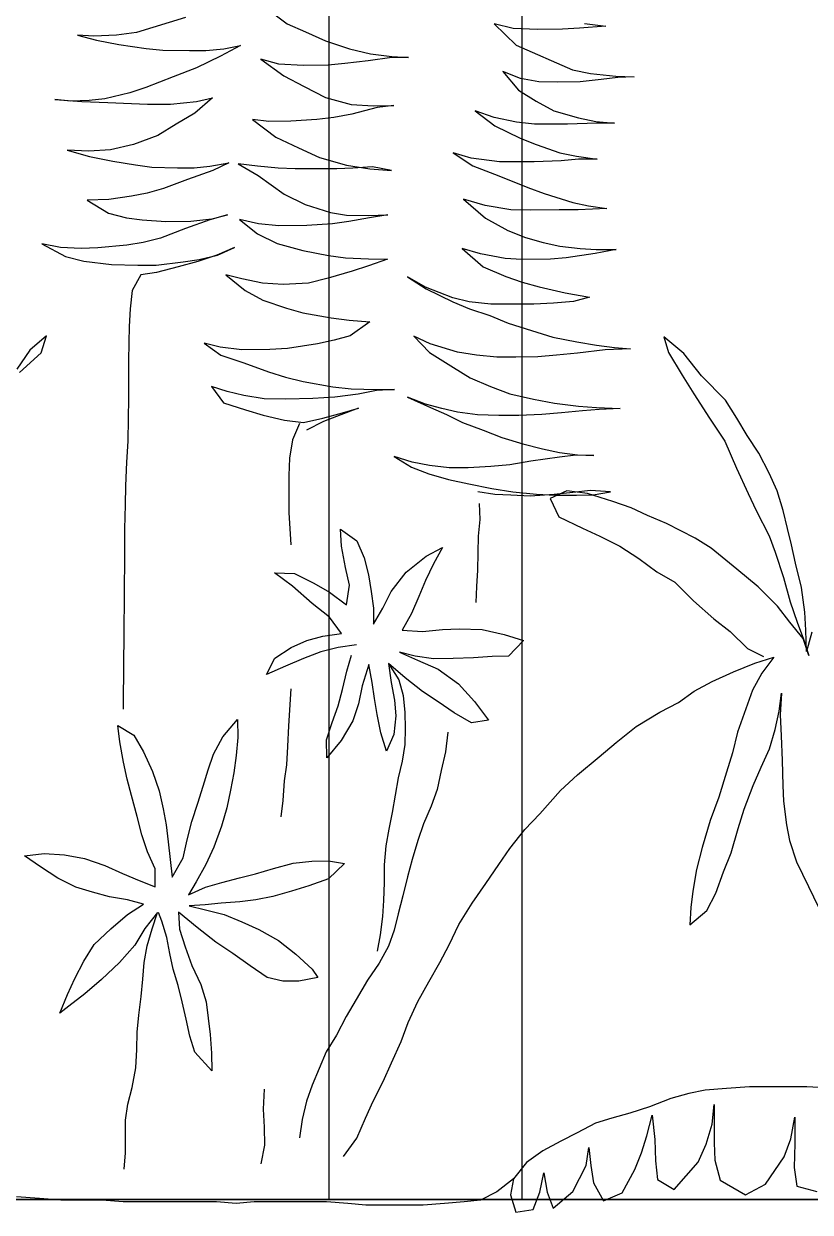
# Model space of a CAD drawing. Header units: inches. Extents: x 0.9 to 45.9, y 0.4 to 30.4.
# Drawn here: x 27.0308 to 27.2346, y 9.931 to 10.2389 of the extents above; entities that cross this region are included whole.
import ezdxf

# ---------------------------------------------------------------- set-up
doc = ezdxf.new("R2010")
doc.units = ezdxf.units.IN
doc.header["$MEASUREMENT"] = 0
doc.linetypes.add('CONTINUA', pattern=[0])
doc.layers.add('MUROS', color=9, linetype='Continuous')
doc.layers.add('Vegetación', color=3, linetype='CONTINUA')

# ---------------------------------------------------------------- blocks, each defined once
blk = doc.blocks.new('hftgdd')
at = {"layer": 'Vegetación', "linetype": 'Continuous'}
for p, q in [((1741.38788, 876.09039), (1741.38368, 876.08726)), ((1741.41009, 876.08893), (1741.42271, 876.08501)), ((1741.30667, 876.08736), (1741.3011, 876.08668)), ((1741.3011, 876.08668), (1741.30794, 876.08619)), ((1741.30794, 876.08619), (1741.31235, 876.08589)), ((1741.31235, 876.08589), (1741.31881, 876.08579)), ((1741.31881, 876.08579), (1741.32516, 876.08609)), ((1741.33006, 876.08726), (1741.32438, 876.08178)), ((1741.32516, 876.08609), (1741.33006, 876.08726)), ((1741.38368, 876.08726), (1741.37898, 876.08521)), ((1741.37379, 876.08286), (1741.36753, 876.0808)), ((1741.37898, 876.08521), (1741.37379, 876.08286)), ((1741.42271, 876.08501), (1741.4279, 876.08433)), ((1741.43309, 876.08306), (1741.42731, 876.08198)), ((1741.4279, 876.08433), (1741.43377, 876.08413)), ((1741.43808, 876.08433), (1741.43309, 876.08306)), ((1741.43377, 876.08413), (1741.43808, 876.08433)), ((1741.32438, 876.08178), (1741.3098, 876.07542)), ((1741.36753, 876.0808), (1741.36215, 876.07953)), ((1741.39581, 876.08169), (1741.40099, 876.07895)), ((1741.40011, 876.0808), (1741.39581, 876.08169)), ((1741.40481, 876.08041), (1741.40011, 876.0808)), ((1741.40902, 876.08041), (1741.40481, 876.08041)), ((1741.41596, 876.08051), (1741.40902, 876.08041)), ((1741.42027, 876.0809), (1741.41596, 876.08051)), ((1741.42731, 876.08198), (1741.42027, 876.0809)), ((1741.35657, 876.07885), (1741.35227, 876.07855)), ((1741.35227, 876.07855), (1741.35657, 876.07855)), ((1741.36215, 876.07953), (1741.35657, 876.07885)), ((1741.35657, 876.07855), (1741.36274, 876.07767)), ((1741.36274, 876.07767), (1741.3688, 876.07699)), ((1741.3688, 876.07699), (1741.37311, 876.0766)), ((1741.37311, 876.0766), (1741.37957, 876.0765)), ((1741.37957, 876.0765), (1741.38583, 876.07689)), ((1741.39052, 876.07816), (1741.38456, 876.07386)), ((1741.38583, 876.07689), (1741.39052, 876.07816)), ((1741.40099, 876.07895), (1741.40716, 876.07591)), ((1741.29855, 876.07376), (1741.29376, 876.07356)), ((1741.29376, 876.07356), (1741.29806, 876.07337)), ((1741.30511, 876.07444), (1741.29855, 876.07376)), ((1741.3098, 876.07542), (1741.30511, 876.07444)), ((1741.32321, 876.07317), (1741.32781, 876.07493)), ((1741.32781, 876.07493), (1741.3238, 876.07014)), ((1741.38456, 876.07386), (1741.37927, 876.07102)), ((1741.40716, 876.07591), (1741.41322, 876.07356)), ((1741.41322, 876.07356), (1741.42037, 876.07082)), ((1741.29806, 876.07337), (1741.30237, 876.07288)), ((1741.30237, 876.07288), (1741.30775, 876.07229)), ((1741.30775, 876.07229), (1741.31372, 876.07219)), ((1741.31372, 876.07219), (1741.31851, 876.07229)), ((1741.31851, 876.07229), (1741.32321, 876.07317)), ((1741.37927, 876.07102), (1741.37379, 876.06818)), ((1741.42037, 876.07082), (1741.42448, 876.06945)), ((1741.3238, 876.07014), (1741.3192, 876.0673)), ((1741.37379, 876.06818), (1741.36714, 876.06642)), ((1741.40305, 876.06809), (1741.40765, 876.06417)), ((1741.40716, 876.0672), (1741.40305, 876.06809)), ((1741.42448, 876.06945), (1741.43093, 876.06789)), ((1741.43093, 876.06789), (1741.43504, 876.0674)), ((1741.43504, 876.0674), (1741.43974, 876.0673)), ((1741.44395, 876.06769), (1741.4369, 876.0672)), ((1741.43974, 876.0673), (1741.44395, 876.06769)), ((1741.3146, 876.06476), (1741.30824, 876.0629)), ((1741.3192, 876.0673), (1741.3146, 876.06476)), ((1741.33495, 876.06476), (1741.32986, 876.06084)), ((1741.33006, 876.063), (1741.33495, 876.06476)), ((1741.35608, 876.06613), (1741.36039, 876.06564)), ((1741.36137, 876.06603), (1741.35608, 876.06613)), ((1741.36039, 876.06564), (1741.36694, 876.06388)), ((1741.36714, 876.06642), (1741.36137, 876.06603)), ((1741.41391, 876.06652), (1741.40716, 876.0672)), ((1741.41988, 876.06652), (1741.41391, 876.06652)), ((1741.42408, 876.06662), (1741.41988, 876.06652)), ((1741.43015, 876.06691), (1741.42408, 876.06662)), ((1741.4369, 876.0672), (1741.43015, 876.06691)), ((1741.30374, 876.06202), (1741.29885, 876.06153)), ((1741.29885, 876.06153), (1741.30344, 876.06153)), ((1741.30344, 876.06153), (1741.31108, 876.06133)), ((1741.30824, 876.0629), (1741.30374, 876.06202)), ((1741.31108, 876.06133), (1741.31548, 876.06133)), ((1741.31548, 876.06133), (1741.31959, 876.06133)), ((1741.31959, 876.06133), (1741.32428, 876.06182)), ((1741.32428, 876.06182), (1741.33006, 876.063)), ((1741.36694, 876.06388), (1741.37164, 876.063)), ((1741.37164, 876.063), (1741.37604, 876.06251)), ((1741.37604, 876.06251), (1741.38279, 876.06212)), ((1741.38279, 876.06212), (1741.38847, 876.06202)), ((1741.39268, 876.06251), (1741.38661, 876.05791)), ((1741.38847, 876.06202), (1741.39268, 876.06251)), ((1741.40765, 876.06417), (1741.41244, 876.06133)), ((1741.41244, 876.06133), (1741.41724, 876.0584)), ((1741.32986, 876.06084), (1741.32331, 876.05771)), ((1741.41724, 876.0584), (1741.4235, 876.05605)), ((1741.3192, 876.05605), (1741.31303, 876.0539)), ((1741.32331, 876.05771), (1741.3192, 876.05605)), ((1741.38074, 876.05517), (1741.37536, 876.05263)), ((1741.38661, 876.05791), (1741.38074, 876.05517)), ((1741.4235, 876.05605), (1741.42947, 876.05468)), ((1741.30873, 876.05302), (1741.30335, 876.05223)), ((1741.30335, 876.05223), (1741.30824, 876.05223)), ((1741.30824, 876.05223), (1741.31274, 876.05184)), ((1741.31303, 876.0539), (1741.30873, 876.05302)), ((1741.32869, 876.05155), (1741.33603, 876.05253)), ((1741.34072, 876.0539), (1741.33563, 876.05047)), ((1741.33603, 876.05253), (1741.34072, 876.0539)), ((1741.37536, 876.05263), (1741.36831, 876.05067)), ((1741.43494, 876.05292), (1741.42888, 876.05175)), ((1741.42947, 876.05468), (1741.43514, 876.05429)), ((1741.44072, 876.05458), (1741.43494, 876.05292)), ((1741.43514, 876.05429), (1741.44072, 876.05458)), ((1741.31274, 876.05184), (1741.31969, 876.05155)), ((1741.31969, 876.05155), (1741.32458, 876.05155)), ((1741.32458, 876.05155), (1741.32869, 876.05155)), ((1741.33563, 876.05047), (1741.32888, 876.04793)), ((1741.35667, 876.0493), (1741.36156, 876.05028)), ((1741.36225, 876.04969), (1741.35667, 876.0493)), ((1741.36156, 876.05028), (1741.36665, 876.04989)), ((1741.36831, 876.05067), (1741.36225, 876.04969)), ((1741.36665, 876.04989), (1741.37086, 876.04969)), ((1741.37086, 876.04969), (1741.37506, 876.04969)), ((1741.37506, 876.04969), (1741.38162, 876.04969)), ((1741.38162, 876.04969), (1741.38602, 876.04989)), ((1741.38602, 876.04989), (1741.3914, 876.05038)), ((1741.39639, 876.05106), (1741.39121, 876.04803)), ((1741.3914, 876.05038), (1741.39639, 876.05106)), ((1741.39884, 876.05126), (1741.40295, 876.0493)), ((1741.40373, 876.05038), (1741.39884, 876.05126)), ((1741.40295, 876.0493), (1741.40951, 876.04695)), ((1741.40784, 876.04998), (1741.40373, 876.05038)), ((1741.41215, 876.04998), (1741.40784, 876.04998)), ((1741.4188, 876.05018), (1741.41215, 876.04998)), ((1741.42301, 876.05077), (1741.4188, 876.05018)), ((1741.42888, 876.05175), (1741.42301, 876.05077)), ((1741.32888, 876.04793), (1741.32135, 876.0449)), ((1741.39121, 876.04803), (1741.38446, 876.04314)), ((1741.40951, 876.04695), (1741.41577, 876.0446)), ((1741.31714, 876.04333), (1741.30971, 876.04098)), ((1741.32135, 876.0449), (1741.31714, 876.04333)), ((1741.38446, 876.04314), (1741.37908, 876.04049)), ((1741.41577, 876.0446), (1741.41997, 876.04343)), ((1741.41997, 876.04343), (1741.42408, 876.04265)), ((1741.3056, 876.0401), (1741.3009, 876.03942)), ((1741.30971, 876.04098), (1741.3056, 876.0401)), ((1741.32575, 876.03912), (1741.33241, 876.0402)), ((1741.33798, 876.04186), (1741.33231, 876.03697)), ((1741.33241, 876.0402), (1741.33798, 876.04186)), ((1741.37908, 876.04049), (1741.37252, 876.03844)), ((1741.42408, 876.04265), (1741.42995, 876.04177)), ((1741.42995, 876.04177), (1741.43553, 876.04157)), ((1741.43553, 876.04157), (1741.43005, 876.03824)), ((1741.3009, 876.03942), (1741.30834, 876.03912)), ((1741.30834, 876.03912), (1741.31323, 876.03912)), ((1741.31323, 876.03912), (1741.32076, 876.03903)), ((1741.32076, 876.03903), (1741.32575, 876.03912)), ((1741.33231, 876.03697), (1741.32653, 876.03374)), ((1741.35765, 876.03785), (1741.36235, 876.03707)), ((1741.36264, 876.03766), (1741.35765, 876.03785)), ((1741.36235, 876.03707), (1741.36773, 876.03609)), ((1741.36831, 876.03775), (1741.36264, 876.03766)), ((1741.37252, 876.03844), (1741.36831, 876.03775)), ((1741.39111, 876.0355), (1741.3961, 876.03658)), ((1741.3961, 876.03658), (1741.3914, 876.03286)), ((1741.39913, 876.03785), (1741.40373, 876.03648)), ((1741.40324, 876.03678), (1741.39913, 876.03785)), ((1741.40863, 876.03619), (1741.40324, 876.03678)), ((1741.42536, 876.03707), (1741.42125, 876.03648)), ((1741.43005, 876.03824), (1741.42536, 876.03707)), ((1741.32653, 876.03374), (1741.32194, 876.03198)), ((1741.36773, 876.03609), (1741.37193, 876.0355)), ((1741.37193, 876.0355), (1741.37859, 876.03501)), ((1741.37859, 876.03501), (1741.38583, 876.03492)), ((1741.38583, 876.03492), (1741.39111, 876.0355)), ((1741.40373, 876.03648), (1741.41009, 876.03423)), ((1741.41518, 876.03609), (1741.40863, 876.03619)), ((1741.41009, 876.03423), (1741.41655, 876.03179)), ((1741.42125, 876.03648), (1741.41518, 876.03609)), ((1741.31734, 876.03061), (1741.31303, 876.02973)), ((1741.32194, 876.03198), (1741.31734, 876.03061)), ((1741.38632, 876.03042), (1741.37966, 876.02856)), ((1741.3914, 876.03286), (1741.38632, 876.03042)), ((1741.41655, 876.03179), (1741.42105, 876.03061)), ((1741.42105, 876.03061), (1741.42526, 876.02993)), ((1741.29845, 876.02885), (1741.30393, 876.02777)), ((1741.30364, 876.02885), (1741.29845, 876.02885)), ((1741.30775, 876.02905), (1741.30364, 876.02885)), ((1741.30393, 876.02777), (1741.31137, 876.0267)), ((1741.31303, 876.02973), (1741.30775, 876.02905)), ((1741.32722, 876.0265), (1741.33358, 876.02768)), ((1741.33837, 876.02905), (1741.33289, 876.02435)), ((1741.33358, 876.02768), (1741.33837, 876.02905)), ((1741.37966, 876.02856), (1741.37301, 876.02728)), ((1741.39737, 876.02934), (1741.40197, 876.02738)), ((1741.40178, 876.02738), (1741.39737, 876.02934)), ((1741.40647, 876.02621), (1741.40178, 876.02738)), ((1741.40197, 876.02738), (1741.40686, 876.02572)), ((1741.42526, 876.02993), (1741.43279, 876.02924)), ((1741.43279, 876.02924), (1741.4371, 876.02905)), ((1741.4371, 876.02905), (1741.44248, 876.02934)), ((1741.44727, 876.03032), (1741.44111, 876.02699)), ((1741.44248, 876.02934), (1741.44727, 876.03032)), ((1741.31137, 876.0267), (1741.31548, 876.02631)), ((1741.31548, 876.02631), (1741.32291, 876.02621)), ((1741.32291, 876.02621), (1741.32722, 876.0265)), ((1741.33289, 876.02435), (1741.32702, 876.02181)), ((1741.36264, 876.0264), (1741.35775, 876.02631)), ((1741.35775, 876.02631), (1741.36264, 876.02464)), ((1741.36861, 876.0267), (1741.36264, 876.0264)), ((1741.36264, 876.02464), (1741.36685, 876.02318)), ((1741.37301, 876.02728), (1741.36861, 876.0267)), ((1741.41068, 876.02562), (1741.40647, 876.02621)), ((1741.40686, 876.02572), (1741.41195, 876.02435)), ((1741.41763, 876.02474), (1741.41068, 876.02562)), ((1741.41195, 876.02435), (1741.41753, 876.02288)), ((1741.42242, 876.02474), (1741.41763, 876.02474)), ((1741.42927, 876.02494), (1741.42242, 876.02474)), ((1741.43641, 876.02582), (1741.42927, 876.02494)), ((1741.44111, 876.02699), (1741.43641, 876.02582)), ((1741.32702, 876.02181), (1741.32282, 876.02034)), ((1741.35256, 876.02171), (1741.34767, 876.01867)), ((1741.34786, 876.01907), (1741.35256, 876.02171)), ((1741.36685, 876.02318), (1741.37311, 876.02141)), ((1741.37311, 876.02141), (1741.3782, 876.02014)), ((1741.39013, 876.02014), (1741.39542, 876.02122)), ((1741.39962, 876.02229), (1741.39463, 876.01819)), ((1741.39542, 876.02122), (1741.39962, 876.02229)), ((1741.41753, 876.02288), (1741.42164, 876.02229)), ((1741.42164, 876.02229), (1741.42389, 876.01819)), ((1741.31841, 876.01916), (1741.31166, 876.0176)), ((1741.32282, 876.02034), (1741.31841, 876.01916)), ((1741.34082, 876.01633), (1741.34786, 876.01907)), ((1741.34767, 876.01867), (1741.34082, 876.01525)), ((1741.3782, 876.02014), (1741.38475, 876.01975)), ((1741.38475, 876.01975), (1741.39013, 876.02014)), ((1741.39463, 876.01819), (1741.39003, 876.01574)), ((1741.42389, 876.01819), (1741.42441, 876.01344)), ((1741.31166, 876.0176), (1741.3054, 876.01652)), ((1741.3054, 876.01652), (1741.30951, 876.01535)), ((1741.30951, 876.01535), (1741.3147, 876.01496)), ((1741.33094, 876.01466), (1741.33651, 876.01525)), ((1741.34082, 876.01525), (1741.33642, 876.01349)), ((1741.33651, 876.01525), (1741.34082, 876.01633)), ((1741.39003, 876.01574), (1741.38387, 876.01359)), ((1741.3147, 876.01496), (1741.31978, 876.01466)), ((1741.31978, 876.01466), (1741.32585, 876.01466)), ((1741.32585, 876.01466), (1741.33094, 876.01466)), ((1741.33642, 876.01349), (1741.33123, 876.01173)), ((1741.37966, 876.01241), (1741.37233, 876.01114)), ((1741.38387, 876.01359), (1741.37966, 876.01241)), ((1741.42441, 876.01344), (1741.42461, 876.00887)), ((1741.32644, 876.00977), (1741.32037, 876.00781)), ((1741.33123, 876.01173), (1741.32644, 876.00977)), ((1741.36763, 876.01055), (1741.36225, 876.01006)), ((1741.36225, 876.01006), (1741.36734, 876.00644)), ((1741.37233, 876.01114), (1741.36763, 876.01055)), ((1741.42461, 876.00887), (1741.42471, 876.00471)), ((1741.28094, 876.0019), (1741.28613, 876.00621)), ((1741.28613, 876.00621), (1741.28485, 876.0021)), ((1741.31489, 876.00615), (1741.30863, 876.00488)), ((1741.32037, 876.00781), (1741.31489, 876.00615)), ((1741.34669, 876.00439), (1741.3509, 876.00635)), ((1741.3509, 876.00635), (1741.34679, 876.00214)), ((1741.36734, 876.00644), (1741.37154, 876.00537)), ((1741.4461, 876.00644), (1741.4504, 876.00273)), ((1741.44747, 876.00204), (1741.4461, 876.00644)), ((1741.29885, 876.00341), (1741.29474, 876.00312)), ((1741.29474, 876.00312), (1741.30129, 876.00282)), ((1741.30354, 876.004), (1741.29885, 876.00341)), ((1741.30129, 876.00282), (1741.30843, 876.00194)), ((1741.30863, 876.00488), (1741.30354, 876.004)), ((1741.33955, 876.00224), (1741.34669, 876.00439)), ((1741.37154, 876.00537), (1741.37585, 876.00439)), ((1741.37585, 876.00439), (1741.38358, 876.00322)), ((1741.38358, 876.00322), (1741.38818, 876.00292)), ((1741.38818, 876.00292), (1741.39542, 876.00282)), ((1741.39542, 876.00282), (1741.40109, 876.00351)), ((1741.4052, 876.00458), (1741.4009, 876.00145)), ((1741.40109, 876.00351), (1741.4052, 876.00458)), ((1741.42471, 876.00471), (1741.42481, 875.99994)), ((1741.4504, 876.00273), (1741.45373, 875.99783)), ((1741.27634, 875.99613), (1741.28094, 876.0019)), ((1741.28485, 876.0021), (1741.28133, 875.99623)), ((1741.30843, 876.00194), (1741.31391, 876.00145)), ((1741.31391, 876.00145), (1741.31871, 876.00106)), ((1741.31871, 876.00106), (1741.32448, 876.00096)), ((1741.32448, 876.00096), (1741.32937, 876.00096)), ((1741.32937, 876.00096), (1741.33466, 876.00145)), ((1741.33466, 876.00145), (1741.33955, 876.00224)), ((1741.34679, 876.00214), (1741.34062, 875.99823)), ((1741.4009, 876.00145), (1741.39493, 875.9995)), ((1741.42481, 875.99994), (1741.42481, 875.99497)), ((1741.45305, 875.99695), (1741.44747, 876.00204)), ((1741.34062, 875.99823), (1741.33632, 875.99558)), ((1741.38857, 875.99715), (1741.38416, 875.99578)), ((1741.39493, 875.9995), (1741.38857, 875.99715)), ((1741.27008, 875.98977), (1741.27634, 875.99613)), ((1741.28133, 875.99623), (1741.2783, 875.99143)), ((1741.33632, 875.99558), (1741.33104, 875.99333)), ((1741.37957, 875.9946), (1741.37184, 875.99324)), ((1741.38416, 875.99578), (1741.37957, 875.9946)), ((1741.42481, 875.99497), (1741.42481, 875.9902)), ((1741.2783, 875.99143), (1741.27429, 875.98517)), ((1741.32605, 875.99147), (1741.31988, 875.99001)), ((1741.33104, 875.99333), (1741.32605, 875.99147)), ((1741.35256, 875.99059), (1741.34659, 875.98785)), ((1741.34786, 875.98873), (1741.35256, 875.99059)), ((1741.35589, 875.99255), (1741.36058, 875.99226)), ((1741.36058, 875.99255), (1741.35589, 875.99255)), ((1741.36714, 875.99275), (1741.36058, 875.99255)), ((1741.36058, 875.99226), (1741.36528, 875.99138)), ((1741.36528, 875.99138), (1741.37135, 875.99059)), ((1741.37184, 875.99324), (1741.36714, 875.99275)), ((1741.37135, 875.99059), (1741.37702, 875.9902)), ((1741.38964, 875.9901), (1741.39493, 875.99098)), ((1741.39493, 875.99098), (1741.39923, 875.99206)), ((1741.39923, 875.99206), (1741.40334, 875.99333)), ((1741.40334, 875.99333), (1741.40021, 875.98913)), ((1741.26714, 875.98517), (1741.27008, 875.98977)), ((1741.30354, 875.98785), (1741.29738, 875.98766)), ((1741.29738, 875.98766), (1741.30286, 875.98736)), ((1741.30286, 875.98736), (1741.30716, 875.98707)), ((1741.30824, 875.98825), (1741.30354, 875.98785)), ((1741.3144, 875.98903), (1741.30824, 875.98825)), ((1741.31988, 875.99001), (1741.3144, 875.98903)), ((1741.33955, 875.98668), (1741.34366, 875.98766)), ((1741.34659, 875.98785), (1741.34239, 875.98609)), ((1741.34366, 875.98766), (1741.34786, 875.98873)), ((1741.36518, 875.98776), (1741.36978, 875.98599)), ((1741.36939, 875.98648), (1741.36518, 875.98776)), ((1741.37702, 875.9902), (1741.38407, 875.99001)), ((1741.38407, 875.99001), (1741.38964, 875.9901)), ((1741.39454, 875.98727), (1741.38994, 875.9859)), ((1741.40021, 875.98913), (1741.39454, 875.98727)), ((1741.42481, 875.9902), (1741.42491, 875.98503)), ((1741.2645, 875.98067), (1741.26714, 875.98517)), ((1741.27429, 875.98517), (1741.27027, 875.9792)), ((1741.30716, 875.98707), (1741.31264, 875.98648)), ((1741.31264, 875.98648), (1741.31773, 875.98609)), ((1741.31773, 875.98609), (1741.3237, 875.9858)), ((1741.3237, 875.9858), (1741.32888, 875.9858)), ((1741.32888, 875.9858), (1741.33436, 875.98599)), ((1741.33436, 875.98599), (1741.33955, 875.98668)), ((1741.34239, 875.98609), (1741.33828, 875.98404)), ((1741.37448, 875.98511), (1741.36939, 875.98648)), ((1741.36978, 875.98599), (1741.37428, 875.98423)), ((1741.37428, 875.98423), (1741.37869, 875.98198)), ((1741.37947, 875.98404), (1741.37448, 875.98511)), ((1741.38436, 875.98462), (1741.37947, 875.98404)), ((1741.38994, 875.9859), (1741.38436, 875.98462)), ((1741.42491, 875.98503), (1741.42502, 875.97914)), ((1741.33289, 875.98198), (1741.3281, 875.98012)), ((1741.33828, 875.98404), (1741.33289, 875.98198)), ((1741.38052, 875.98372), (1741.38231, 875.9795)), ((1741.26147, 875.97607), (1741.2645, 875.98067)), ((1741.27027, 875.9792), (1741.26724, 875.97216)), ((1741.32262, 875.97846), (1741.31753, 875.97719)), ((1741.3281, 875.98012), (1741.32262, 875.97846)), ((1741.38231, 875.9795), (1741.38309, 875.9748)), ((1741.42502, 875.97914), (1741.42532, 875.97377)), ((1741.25883, 875.97089), (1741.26147, 875.97607)), ((1741.30843, 875.97562), (1741.30423, 875.97543)), ((1741.30423, 875.97543), (1741.30892, 875.97553)), ((1741.31313, 875.97621), (1741.30843, 875.97562)), ((1741.30892, 875.97553), (1741.31313, 875.97504)), ((1741.31753, 875.97719), (1741.31313, 875.97621)), ((1741.31313, 875.97504), (1741.32057, 875.97396)), ((1741.35129, 875.97376), (1741.35599, 875.97523)), ((1741.35599, 875.97523), (1741.35148, 875.97239)), ((1741.26724, 875.97216), (1741.26421, 875.9656)), ((1741.32057, 875.97396), (1741.32605, 875.97308)), ((1741.32605, 875.97308), (1741.33094, 875.97259)), ((1741.33094, 875.97259), (1741.33681, 875.9723)), ((1741.33681, 875.9723), (1741.3417, 875.9723)), ((1741.3417, 875.9723), (1741.34679, 875.97288)), ((1741.34679, 875.97288), (1741.35129, 875.97376)), ((1741.35148, 875.97239), (1741.34698, 875.97073)), ((1741.38309, 875.9748), (1741.38328, 875.9703)), ((1741.42532, 875.97377), (1741.42562, 875.96758)), ((1741.25677, 875.96629), (1741.25883, 875.97089)), ((1741.3419, 875.96926), (1741.33661, 875.96809)), ((1741.34698, 875.97073), (1741.3419, 875.96926)), ((1741.38328, 875.9703), (1741.38328, 875.96531)), ((1741.25521, 875.9612), (1741.25677, 875.96629)), ((1741.29992, 875.96603), (1741.30511, 875.96643)), ((1741.30442, 875.96525), (1741.29992, 875.96603)), ((1741.30511, 875.96643), (1741.30971, 875.96584)), ((1741.30589, 875.9656), (1741.31127, 875.96629)), ((1741.30971, 875.96584), (1741.3145, 875.96535)), ((1741.31127, 875.96629), (1741.31558, 875.96433)), ((1741.32526, 875.96603), (1741.3191, 875.96545)), ((1741.33064, 875.96692), (1741.32526, 875.96603)), ((1741.32986, 875.96535), (1741.33426, 875.96603)), ((1741.33661, 875.96809), (1741.33064, 875.96692)), ((1741.42562, 875.96758), (1741.42573, 875.96271)), ((1741.26421, 875.9656), (1741.26215, 875.9612)), ((1741.29454, 875.96189), (1741.29933, 875.96355)), ((1741.29933, 875.96355), (1741.30589, 875.9656)), ((1741.30873, 875.96515), (1741.30442, 875.96525)), ((1741.31421, 875.96515), (1741.30873, 875.96515)), ((1741.31558, 875.96433), (1741.31333, 875.95954)), ((1741.3191, 875.96545), (1741.31421, 875.96515)), ((1741.3145, 875.96535), (1741.32076, 875.96496)), ((1741.32076, 875.96496), (1741.32575, 875.96515)), ((1741.32575, 875.96515), (1741.32986, 875.96535)), ((1741.33396, 875.96301), (1741.33378, 875.95885)), ((1741.38328, 875.96531), (1741.38328, 875.96061)), ((1741.42573, 875.96271), (1741.42583, 875.95642)), ((1741.25403, 875.9565), (1741.25521, 875.9612)), ((1741.26215, 875.9612), (1741.25883, 875.95465)), ((1741.28544, 875.95787), (1741.29033, 875.95993)), ((1741.29033, 875.95993), (1741.29454, 875.96189)), ((1741.38328, 875.96061), (1741.38299, 875.9565)), ((1741.25305, 875.9523), (1741.25403, 875.9565)), ((1741.278, 875.95406), (1741.28544, 875.95787)), ((1741.30716, 875.9566), (1741.30266, 875.95455)), ((1741.31333, 875.95954), (1741.30716, 875.9566)), ((1741.33378, 875.95885), (1741.33417, 875.95455)), ((1741.38299, 875.9565), (1741.38279, 875.9523)), ((1741.25883, 875.95465), (1741.25726, 875.95044)), ((1741.2738, 875.95142), (1741.278, 875.95406)), ((1741.30266, 875.95455), (1741.29748, 875.952)), ((1741.33417, 875.95455), (1741.33426, 875.95024)), ((1741.36988, 875.95641), (1741.36567, 875.95337)), ((1741.36959, 875.952), (1741.36988, 875.95641)), ((1741.42583, 875.95642), (1741.42583, 875.95145)), ((1741.25198, 875.9476), (1741.25305, 875.9523)), ((1741.25726, 875.95044), (1741.25511, 875.94388)), ((1741.26714, 875.94604), (1741.2738, 875.95142)), ((1741.29748, 875.952), (1741.29258, 875.94877)), ((1741.34346, 875.95161), (1741.34581, 875.9474)), ((1741.34767, 875.94936), (1741.34346, 875.95161)), ((1741.36567, 875.95337), (1741.36372, 875.94897)), ((1741.36861, 875.94643), (1741.36959, 875.952)), ((1741.42583, 875.95145), (1741.42583, 875.94708)), ((1741.25041, 875.94124), (1741.25198, 875.9476)), ((1741.29258, 875.94877), (1741.28789, 875.94535)), ((1741.33426, 875.95024), (1741.33436, 875.94574)), ((1741.34581, 875.9474), (1741.34786, 875.9431)), ((1741.35285, 875.94525), (1741.34767, 875.94936)), ((1741.36372, 875.94897), (1741.36264, 875.94457)), ((1741.26166, 875.94144), (1741.26714, 875.94604)), ((1741.28789, 875.94535), (1741.28329, 875.94261)), ((1741.33436, 875.94574), (1741.33466, 875.94153)), ((1741.35677, 875.94026), (1741.35285, 875.94525)), ((1741.36264, 875.94457), (1741.36195, 875.94026)), ((1741.36753, 875.94183), (1741.36861, 875.94643)), ((1741.38182, 875.94486), (1741.37683, 875.94241)), ((1741.387, 875.94506), (1741.38182, 875.94486)), ((1741.38231, 875.94163), (1741.387, 875.94506)), ((1741.42583, 875.94708), (1741.42593, 875.94221)), ((1741.24953, 875.93488), (1741.25041, 875.94124)), ((1741.25511, 875.94388), (1741.25335, 875.93752)), ((1741.25667, 875.93645), (1741.26166, 875.94144)), ((1741.28329, 875.94261), (1741.2784, 875.93782)), ((1741.33466, 875.94153), (1741.33485, 875.93733)), ((1741.34786, 875.9431), (1741.34963, 875.93889)), ((1741.36831, 875.93674), (1741.36753, 875.94183)), ((1741.37683, 875.94241), (1741.37272, 875.94007)), ((1741.37722, 875.93713), (1741.38231, 875.94163)), ((1741.42593, 875.94221), (1741.42593, 875.93673)), ((1741.34963, 875.93889), (1741.35148, 875.93449)), ((1741.35892, 875.93586), (1741.35677, 875.94026)), ((1741.36195, 875.94026), (1741.36137, 875.93586)), ((1741.37272, 875.94007), (1741.36831, 875.93674)), ((1741.25335, 875.93752), (1741.25159, 875.93224)), ((1741.25345, 875.93224), (1741.25667, 875.93645)), ((1741.2784, 875.93782), (1741.27311, 875.93312)), ((1741.36137, 875.93175), (1741.35892, 875.93586)), ((1741.36137, 875.93586), (1741.36137, 875.93175)), ((1741.37272, 875.93361), (1741.37722, 875.93713)), ((1741.42593, 875.93673), (1741.42603, 875.93197)), ((1741.24934, 875.93018), (1741.24953, 875.93488)), ((1741.25159, 875.93224), (1741.24992, 875.92784)), ((1741.25002, 875.92803), (1741.25345, 875.93224)), ((1741.27311, 875.93312), (1741.26891, 875.92989)), ((1741.35148, 875.93449), (1741.35393, 875.93018)), ((1741.36959, 875.9293), (1741.37272, 875.93361)), ((1741.42603, 875.93197), (1741.42603, 875.9274)), ((1741.24777, 875.9297), (1741.24914, 875.92471)), ((1741.24914, 875.92471), (1741.24934, 875.93018)), ((1741.26891, 875.92989), (1741.2644, 875.92549)), ((1741.32751, 875.92911), (1741.32243, 875.92754)), ((1741.33319, 875.93038), (1741.32751, 875.92911)), ((1741.33916, 875.93058), (1741.33319, 875.93038)), ((1741.34346, 875.93038), (1741.33916, 875.93058)), ((1741.34865, 875.92989), (1741.34346, 875.93038)), ((1741.35393, 875.93018), (1741.34865, 875.92989)), ((1741.37448, 875.92862), (1741.36959, 875.9293)), ((1741.24855, 875.92363), (1741.25002, 875.92803)), ((1741.24992, 875.92784), (1741.24855, 875.92363)), ((1741.32243, 875.92754), (1741.32634, 875.92343)), ((1741.36577, 875.92637), (1741.37047, 875.92568)), ((1741.37047, 875.92568), (1741.37497, 875.92461)), ((1741.37859, 875.92754), (1741.37448, 875.92862)), ((1741.3827, 875.92568), (1741.37859, 875.92754)), ((1741.3869, 875.92294), (1741.3827, 875.92568)), ((1741.42603, 875.9274), (1741.42613, 875.92283)), ((1741.25756, 875.92324), (1741.26069, 875.91903)), ((1741.26255, 875.92167), (1741.25756, 875.92324)), ((1741.2644, 875.92549), (1741.26029, 875.92334)), ((1741.32634, 875.92343), (1741.33055, 875.92334)), ((1741.33055, 875.92334), (1741.33544, 875.92304)), ((1741.33544, 875.92304), (1741.34072, 875.92285)), ((1741.34072, 875.92285), (1741.34581, 875.92275)), ((1741.34581, 875.92275), (1741.35051, 875.92343)), ((1741.35462, 875.92451), (1741.34992, 875.92245)), ((1741.35051, 875.92343), (1741.35462, 875.92451)), ((1741.36822, 875.91962), (1741.36704, 875.92373)), ((1741.37497, 875.92461), (1741.37947, 875.92285)), ((1741.37947, 875.92285), (1741.38416, 875.92089)), ((1741.38906, 875.91874), (1741.3869, 875.92294)), ((1741.42613, 875.92283), (1741.42613, 875.91827)), ((1741.26802, 875.91942), (1741.26255, 875.92167)), ((1741.34454, 875.92011), (1741.33935, 875.91629)), ((1741.34992, 875.92245), (1741.34454, 875.92011)), ((1741.35315, 875.91786), (1741.35745, 875.92157)), ((1741.35745, 875.92157), (1741.35481, 875.91737)), ((1741.35745, 875.92157), (1741.35677, 875.91668)), ((1741.36166, 875.91668), (1741.36254, 875.92128)), ((1741.36254, 875.92128), (1741.3643, 875.9158)), ((1741.36939, 875.91482), (1741.36822, 875.91962)), ((1741.38416, 875.92089), (1741.38906, 875.91874)), ((1741.26069, 875.91903), (1741.26313, 875.91463)), ((1741.2736, 875.91688), (1741.26802, 875.91942)), ((1741.2782, 875.91443), (1741.2736, 875.91688)), ((1741.34865, 875.91433), (1741.35315, 875.91786)), ((1741.35481, 875.91737), (1741.35364, 875.91326)), ((1741.35677, 875.91668), (1741.35589, 875.91208)), ((1741.36107, 875.91247), (1741.36166, 875.91668)), ((1741.42613, 875.91827), (1741.42623, 875.91391)), ((1741.2556, 875.91384), (1741.25599, 875.90827)), ((1741.25619, 875.90925), (1741.2556, 875.91384)), ((1741.26313, 875.91463), (1741.26489, 875.90983)), ((1741.28231, 875.9115), (1741.2782, 875.91443)), ((1741.33935, 875.91629), (1741.33514, 875.91169)), ((1741.34454, 875.91159), (1741.34865, 875.91433)), ((1741.3643, 875.9158), (1741.36518, 875.91111)), ((1741.37047, 875.91062), (1741.36939, 875.91482)), ((1741.38279, 875.91502), (1741.38338, 875.90543)), ((1741.42623, 875.91391), (1741.42623, 875.90975)), ((1741.2871, 875.90895), (1741.28231, 875.9115)), ((1741.33514, 875.91169), (1741.33152, 875.9069)), ((1741.34043, 875.90876), (1741.34454, 875.91159)), ((1741.35364, 875.91326), (1741.35325, 875.90885)), ((1741.35589, 875.91208), (1741.35559, 875.90797)), ((1741.36039, 875.90837), (1741.36107, 875.91247)), ((1741.36518, 875.91111), (1741.36665, 875.9067)), ((1741.37203, 875.90631), (1741.37047, 875.91062)), ((1741.25599, 875.90827), (1741.2557, 875.90279)), ((1741.25726, 875.90445), (1741.25619, 875.90925)), ((1741.26489, 875.90983), (1741.26705, 875.90377)), ((1741.29327, 875.90523), (1741.2871, 875.90895)), ((1741.33593, 875.90621), (1741.34043, 875.90876)), ((1741.35325, 875.90885), (1741.35315, 875.90475)), ((1741.35559, 875.90797), (1741.35608, 875.90318)), ((1741.35941, 875.90357), (1741.36039, 875.90837)), ((1741.25873, 875.89946), (1741.25726, 875.90445)), ((1741.29845, 875.90113), (1741.29327, 875.90523)), ((1741.33152, 875.9069), (1741.33593, 875.90621)), ((1741.35315, 875.90475), (1741.35325, 875.90054)), ((1741.36665, 875.9067), (1741.36968, 875.90161)), ((1741.3735, 875.90181), (1741.37203, 875.90631)), ((1741.38338, 875.90543), (1741.38358, 875.90005)), ((1741.39657, 875.90702), (1741.39647, 875.9024)), ((1741.40037, 875.90256), (1741.39657, 875.90702)), ((1741.42762, 875.9055), (1741.42341, 875.90296)), ((1741.42706, 875.90124), (1741.42762, 875.9055)), ((1741.2557, 875.90279), (1741.2554, 875.89643)), ((1741.26705, 875.90377), (1741.26832, 875.89839)), ((1741.30286, 875.89741), (1741.29845, 875.90113)), ((1741.34209, 875.90377), (1741.34268, 875.89868)), ((1741.35608, 875.90318), (1741.35794, 875.89887)), ((1741.35794, 875.89887), (1741.35941, 875.90357)), ((1741.36968, 875.90161), (1741.3734, 875.89711)), ((1741.3734, 875.89711), (1741.3735, 875.90181)), ((1741.39647, 875.9024), (1741.39693, 875.89769)), ((1741.40281, 875.89809), (1741.40037, 875.90256)), ((1741.42341, 875.90296), (1741.42097, 875.89865)), ((1741.42615, 875.89601), (1741.42706, 875.90124)), ((1741.26088, 875.89467), (1741.25873, 875.89946)), ((1741.26832, 875.89839), (1741.26988, 875.8934)), ((1741.34268, 875.89868), (1741.34376, 875.89388)), ((1741.35325, 875.90054), (1741.35393, 875.89623)), ((1741.38358, 875.90005), (1741.38387, 875.89535)), ((1741.40418, 875.89398), (1741.40281, 875.89809)), ((1741.42097, 875.89865), (1741.41859, 875.89358)), ((1741.2554, 875.89643), (1741.2553, 875.88997)), ((1741.30843, 875.89271), (1741.30286, 875.89741)), ((1741.35393, 875.89623), (1741.35491, 875.89193)), ((1741.38387, 875.89535), (1741.38446, 875.89115)), ((1741.39693, 875.89769), (1741.39753, 875.89322)), ((1741.42513, 875.8916), (1741.42615, 875.89601)), ((1741.26294, 875.88997), (1741.26088, 875.89467)), ((1741.26988, 875.8934), (1741.27184, 875.88694)), ((1741.31284, 875.8887), (1741.30843, 875.89271)), ((1741.34376, 875.89388), (1741.34483, 875.88889)), ((1741.35491, 875.89193), (1741.35569, 875.88743)), ((1741.39753, 875.89322), (1741.39835, 875.88876)), ((1741.4055, 875.88982), (1741.40418, 875.89398)), ((1741.41859, 875.89358), (1741.41686, 875.88856)), ((1741.2553, 875.88997), (1741.25511, 875.88586)), ((1741.26528, 875.88381), (1741.26294, 875.88997)), ((1741.34483, 875.88889), (1741.3464, 875.88459)), ((1741.38446, 875.89115), (1741.38485, 875.88606)), ((1741.39835, 875.88876), (1741.39936, 875.88419)), ((1741.40687, 875.88536), (1741.4055, 875.88982)), ((1741.42407, 875.88739), (1741.42513, 875.8916)), ((1741.25511, 875.88586), (1741.25433, 875.8798)), ((1741.27184, 875.88694), (1741.27409, 875.88087)), ((1741.31822, 875.88263), (1741.31284, 875.8887)), ((1741.35569, 875.88743), (1741.35647, 875.88293)), ((1741.38485, 875.88606), (1741.38534, 875.88185)), ((1741.41686, 875.88856), (1741.4158, 875.88394)), ((1741.42254, 875.88196), (1741.42407, 875.88739)), ((1741.26685, 875.87882), (1741.26528, 875.88381)), ((1741.32213, 875.87852), (1741.31822, 875.88263)), ((1741.3464, 875.88459), (1741.34835, 875.87999)), ((1741.35647, 875.88293), (1741.35736, 875.87862)), ((1741.39936, 875.88419), (1741.40073, 875.87942)), ((1741.40844, 875.88059), (1741.40687, 875.88536)), ((1741.4158, 875.88394), (1741.41509, 875.87973)), ((1741.25433, 875.8798), (1741.25354, 875.87569)), ((1741.27409, 875.88087), (1741.27615, 875.87392)), ((1741.34835, 875.87999), (1741.34982, 875.87569)), ((1741.40966, 875.87587), (1741.40844, 875.88059)), ((1741.41509, 875.87973), (1741.41453, 875.87537)), ((1741.42133, 875.87714), (1741.42254, 875.88196)), ((1741.26861, 875.87255), (1741.26685, 875.87882)), ((1741.32605, 875.87363), (1741.32213, 875.87852)), ((1741.35736, 875.87862), (1741.35814, 875.87432)), ((1741.40073, 875.87942), (1741.40271, 875.874)), ((1741.41991, 875.87273), (1741.42133, 875.87714)), ((1741.25354, 875.87569), (1741.25168, 875.87021)), ((1741.27615, 875.87392), (1741.27761, 875.86815)), ((1741.32888, 875.86952), (1741.32605, 875.87363)), ((1741.34982, 875.87569), (1741.35129, 875.87079)), ((1741.35814, 875.87432), (1741.35853, 875.86942)), ((1741.40271, 875.874), (1741.40479, 875.86953)), ((1741.41067, 875.87121), (1741.40966, 875.87587)), ((1741.41453, 875.87537), (1741.41402, 875.87075)), ((1741.27067, 875.86756), (1741.26861, 875.87255)), ((1741.35129, 875.87079), (1741.35256, 875.86629)), ((1741.37303, 875.87044), (1741.36882, 875.86973)), ((1741.37734, 875.87039), (1741.37303, 875.87044)), ((1741.38216, 875.86979), (1741.37734, 875.87039)), ((1741.41351, 875.86623), (1741.41067, 875.87121)), ((1741.41402, 875.87075), (1741.41351, 875.86623)), ((1741.41788, 875.86836), (1741.41991, 875.87273)), ((1741.43619, 875.87105), (1741.43097, 875.86923)), ((1741.44142, 875.87202), (1741.43619, 875.87105)), ((1741.44669, 875.87237), (1741.44142, 875.87202)), ((1741.45176, 875.87176), (1741.44669, 875.87237)), ((1741.4476, 875.86892), (1741.45176, 875.87176)), ((1741.25168, 875.87021), (1741.24865, 875.86375)), ((1741.27262, 875.86209), (1741.27067, 875.86756)), ((1741.27761, 875.86815), (1741.27859, 875.86257)), ((1741.33221, 875.86453), (1741.32888, 875.86952)), ((1741.35853, 875.86942), (1741.35853, 875.86483)), ((1741.36882, 875.86973), (1741.37303, 875.86578)), ((1741.38724, 875.86842), (1741.38216, 875.86979)), ((1741.3919, 875.86705), (1741.38724, 875.86842)), ((1741.40479, 875.86953), (1741.40727, 875.86497)), ((1741.41788, 875.8637), (1741.41788, 875.86836)), ((1741.43097, 875.86923), (1741.42635, 875.86715)), ((1741.44314, 875.86593), (1741.4476, 875.86892)), ((1741.33573, 875.85944), (1741.33221, 875.86453)), ((1741.35256, 875.86629), (1741.35374, 875.8614)), ((1741.35853, 875.86483), (1741.35873, 875.86013)), ((1741.37303, 875.86578), (1741.3781, 875.86395)), ((1741.39606, 875.86603), (1741.3919, 875.86705)), ((1741.40063, 875.86486), (1741.39606, 875.86603)), ((1741.40484, 875.86365), (1741.40063, 875.86486)), ((1741.40727, 875.86497), (1741.40925, 875.86162)), ((1741.42204, 875.86537), (1741.41788, 875.8637)), ((1741.42635, 875.86715), (1741.42204, 875.86537)), ((1741.43847, 875.86365), (1741.44314, 875.86593)), ((1741.24865, 875.86375), (1741.24601, 875.85847)), ((1741.27497, 875.85758), (1741.27262, 875.86209)), ((1741.27859, 875.86257), (1741.27908, 875.85837)), ((1741.35374, 875.8614), (1741.35491, 875.8567)), ((1741.3781, 875.86395), (1741.38257, 875.86258)), ((1741.38257, 875.86258), (1741.38739, 875.86121)), ((1741.38739, 875.86121), (1741.39185, 875.8603)), ((1741.40925, 875.86162), (1741.40484, 875.86365)), ((1741.42508, 875.8603), (1741.42975, 875.86111)), ((1741.42975, 875.86111), (1741.43411, 875.86233)), ((1741.43411, 875.86233), (1741.43847, 875.86365)), ((1741.27908, 875.85837), (1741.27937, 875.85387)), ((1741.33925, 875.85396), (1741.33573, 875.85944)), ((1741.35873, 875.86013), (1741.35902, 875.85602)), ((1741.39185, 875.8603), (1741.39596, 875.85979)), ((1741.39596, 875.85979), (1741.40078, 875.85944)), ((1741.40078, 875.85944), (1741.40494, 875.85908)), ((1741.4091, 875.85878), (1741.40489, 875.85776)), ((1741.40494, 875.85908), (1741.4091, 875.85878)), ((1741.42097, 875.85923), (1741.42508, 875.8603)), ((1741.42508, 875.85654), (1741.42097, 875.85923)), ((1741.27937, 875.85387), (1741.27497, 875.85758)), ((1741.35491, 875.8567), (1741.35599, 875.8525)), ((1741.35902, 875.85602), (1741.35961, 875.85123)), ((1741.40002, 875.85649), (1741.39545, 875.85462)), ((1741.40489, 875.85776), (1741.40002, 875.85649)), ((1741.40702, 875.8532), (1741.41184, 875.85715)), ((1741.41184, 875.85715), (1741.41159, 875.85269)), ((1741.41615, 875.85477), (1741.41701, 875.85705)), ((1741.41727, 875.85705), (1741.42057, 875.85294)), ((1741.41869, 875.85279), (1741.41727, 875.85705)), ((1741.42944, 875.85284), (1741.42508, 875.85654)), ((1741.3417, 875.84868), (1741.33925, 875.85396)), ((1741.35599, 875.8525), (1741.35745, 875.84829)), ((1741.39104, 875.85264), (1741.38597, 875.8498)), ((1741.39545, 875.85462), (1741.39104, 875.85264)), ((1741.40215, 875.84939), (1741.40702, 875.8532)), ((1741.41159, 875.85269), (1741.41017, 875.84817)), ((1741.41493, 875.85061), (1741.41615, 875.85477)), ((1741.41996, 875.84843), (1741.41869, 875.85279)), ((1741.42057, 875.85294), (1741.42315, 875.84858)), ((1741.4337, 875.84873), (1741.42944, 875.85284)), ((1741.35961, 875.85123), (1741.36039, 875.84702)), ((1741.38597, 875.8498), (1741.38145, 875.84625)), ((1741.39779, 875.8464), (1741.40215, 875.84939)), ((1741.41412, 875.84645), (1741.41493, 875.85061)), ((1741.43644, 875.84442), (1741.4337, 875.84873)), ((1741.34415, 875.84408), (1741.3417, 875.84868)), ((1741.35745, 875.84829), (1741.3599, 875.84389)), ((1741.38145, 875.84625), (1741.37724, 875.84234)), ((1741.39327, 875.84325), (1741.39779, 875.8464)), ((1741.41017, 875.84817), (1741.40839, 875.8433)), ((1741.41321, 875.84234), (1741.41412, 875.84645)), ((1741.42077, 875.84412), (1741.41996, 875.84843)), ((1741.42315, 875.84858), (1741.42716, 875.84412)), ((1741.34698, 875.83909), (1741.34415, 875.84408)), ((1741.3599, 875.84389), (1741.36293, 875.83948)), ((1741.38891, 875.84021), (1741.39327, 875.84325)), ((1741.40839, 875.8433), (1741.40611, 875.83843)), ((1741.42112, 875.8398), (1741.42077, 875.84412)), ((1741.42716, 875.84412), (1741.43178, 875.83965)), ((1741.43873, 875.83996), (1741.43644, 875.84442)), ((1741.36293, 875.83948), (1741.36587, 875.83449)), ((1741.37724, 875.84234), (1741.37572, 875.84021)), ((1741.37572, 875.84021), (1741.38069, 875.8393)), ((1741.3848, 875.8393), (1741.38891, 875.84021)), ((1741.41194, 875.83818), (1741.41321, 875.84234)), ((1741.42158, 875.83529), (1741.42112, 875.8398)), ((1741.43178, 875.83965), (1741.43614, 875.83595)), ((1741.44065, 875.8358), (1741.43873, 875.83996)), ((1741.34982, 875.834), (1741.34698, 875.83909)), ((1741.38069, 875.8393), (1741.3848, 875.8393)), ((1741.40611, 875.83843), (1741.40474, 875.83392)), ((1741.41093, 875.83387), (1741.41194, 875.83818)), ((1741.35237, 875.82853), (1741.34982, 875.834)), ((1741.36587, 875.83449), (1741.36841, 875.83009)), ((1741.40474, 875.83392), (1741.40418, 875.82971)), ((1741.40991, 875.8294), (1741.41093, 875.83387)), ((1741.42214, 875.83047), (1741.42158, 875.83529)), ((1741.43614, 875.83595), (1741.4403, 875.83275)), ((1741.44258, 875.83093), (1741.44065, 875.8358)), ((1741.42254, 875.82606), (1741.42214, 875.83047)), ((1741.4403, 875.83275), (1741.44258, 875.83093)), ((1741.35413, 875.82363), (1741.35237, 875.82853)), ((1741.36841, 875.83009), (1741.37096, 875.8253)), ((1741.40418, 875.82971), (1741.40367, 875.82545)), ((1741.40895, 875.82504), (1741.40991, 875.8294)), ((1741.37096, 875.8253), (1741.3736, 875.82099)), ((1741.40367, 875.82545), (1741.40332, 875.82063)), ((1741.40763, 875.82083), (1741.40895, 875.82504)), ((1741.4227, 875.82159), (1741.42254, 875.82606)), ((1741.35667, 875.81806), (1741.35413, 875.82363)), ((1741.3736, 875.82099), (1741.37722, 875.81228)), ((1741.42295, 875.81677), (1741.4227, 875.82159)), ((1741.35882, 875.81326), (1741.35667, 875.81806)), ((1741.40322, 875.81606), (1741.40763, 875.82083)), ((1741.40332, 875.82063), (1741.40322, 875.81606)), ((1741.42386, 875.8117), (1741.42295, 875.81677)), ((1741.24054, 875.81142), (1741.24903, 875.81184)), ((1741.24903, 875.81184), (1741.25753, 875.81184)), ((1741.25753, 875.81184), (1741.26391, 875.81184)), ((1741.26391, 875.81184), (1741.26985, 875.81142)), ((1741.36146, 875.80817), (1741.35882, 875.81326)), ((1741.37722, 875.81228), (1741.37869, 875.80817)), ((1741.26985, 875.81142), (1741.27538, 875.81099)), ((1741.27538, 875.81099), (1741.27963, 875.81014)), ((1741.27963, 875.81014), (1741.2843, 875.80887)), ((1741.2843, 875.80887), (1741.28982, 875.80674)), ((1741.38964, 875.81131), (1741.38994, 875.80612)), ((1741.42503, 875.80739), (1741.42386, 875.8117)), ((1741.27306, 875.80734), (1741.27306, 875.80251)), ((1741.27357, 875.80217), (1741.27306, 875.80734)), ((1741.28982, 875.80674), (1741.29492, 875.80504)), ((1741.36342, 875.80377), (1741.36146, 875.80817)), ((1741.37869, 875.80817), (1741.37986, 875.80338)), ((1741.38994, 875.80612), (1741.38964, 875.80142)), ((1741.42564, 875.80328), (1741.42503, 875.80739)), ((1741.25218, 875.80406), (1741.25218, 875.79716)), ((1741.25321, 875.79837), (1741.25218, 875.80406)), ((1741.27306, 875.80251), (1741.27306, 875.79734)), ((1741.2891, 875.80458), (1741.28841, 875.7982)), ((1741.29048, 875.79923), (1741.2891, 875.80458)), ((1741.29492, 875.80504), (1741.2996, 875.80377)), ((1741.2996, 875.80377), (1741.30385, 875.80249)), ((1741.36567, 875.79859), (1741.36342, 875.80377)), ((1741.37986, 875.80338), (1741.38054, 875.79868)), ((1741.42564, 875.79891), (1741.42564, 875.80328)), ((1741.27513, 875.79699), (1741.27357, 875.80217)), ((1741.30385, 875.80249), (1741.30852, 875.79994)), ((1741.30852, 875.79994), (1741.31277, 875.79782)), ((1741.38964, 875.80142), (1741.38955, 875.79673)), ((1741.25218, 875.79716), (1741.25235, 875.79095)), ((1741.25494, 875.79371), (1741.25321, 875.79837)), ((1741.27306, 875.79734), (1741.27288, 875.79285)), ((1741.2772, 875.79233), (1741.27513, 875.79699)), ((1741.28841, 875.7982), (1741.28824, 875.79268)), ((1741.29186, 875.79475), (1741.29048, 875.79923)), ((1741.31277, 875.79782), (1741.31744, 875.79527)), ((1741.3691, 875.79379), (1741.36567, 875.79859)), ((1741.38955, 875.79673), (1741.39052, 875.79193)), ((1741.42564, 875.79481), (1741.42564, 875.79891)), ((1741.25977, 875.78664), (1741.25494, 875.79371)), ((1741.29359, 875.79043), (1741.29186, 875.79475)), ((1741.3055, 875.79613), (1741.30498, 875.79147)), ((1741.30619, 875.79147), (1741.3055, 875.79613)), ((1741.31744, 875.79527), (1741.32169, 875.7923)), ((1741.42594, 875.79054), (1741.42564, 875.79481)), ((1741.25235, 875.79095), (1741.25166, 875.78612)), ((1741.27288, 875.79285), (1741.2715, 875.78767)), ((1741.28341, 875.78526), (1741.2772, 875.79233)), ((1741.28824, 875.79268), (1741.28772, 875.78785)), ((1741.29687, 875.78439), (1741.29359, 875.79043)), ((1741.30498, 875.79147), (1741.30429, 875.78698)), ((1741.30964, 875.78474), (1741.30619, 875.79147)), ((1741.32169, 875.7923), (1741.32509, 875.78805)), ((1741.2715, 875.78767), (1741.26495, 875.78388)), ((1741.28772, 875.78785), (1741.28341, 875.78526)), ((1741.31723, 875.78957), (1741.31637, 875.78457)), ((1741.31826, 875.78457), (1741.31723, 875.78957)), ((1741.32509, 875.78805), (1741.32586, 875.78388)), ((1741.32509, 875.78805), (1741.32934, 875.78465)), ((1741.25166, 875.78612), (1741.24649, 875.78474)), ((1741.26495, 875.78388), (1741.25977, 875.78664)), ((1741.3017, 875.78232), (1741.29687, 875.78439)), ((1741.30429, 875.78698), (1741.3017, 875.78232)), ((1741.31481, 875.78043), (1741.30964, 875.78474)), ((1741.31637, 875.78457), (1741.31481, 875.78043)), ((1741.31999, 875.78008), (1741.31826, 875.78457)), ((1741.32934, 875.78465), (1741.33359, 875.78252)), ((1741.32586, 875.78388), (1741.32448, 875.77939)), ((1741.33359, 875.78252), (1741.33784, 875.7821)), ((1741.33784, 875.7821), (1741.34294, 875.78167)), ((1741.34294, 875.78167), (1741.34846, 875.78125)), ((1741.34846, 875.78125), (1741.35313, 875.78125)), ((1741.35313, 875.78125), (1741.35823, 875.78125)), ((1741.35823, 875.78125), (1741.36333, 875.78125)), ((1741.36333, 875.78125), (1741.36801, 875.78167)), ((1741.36801, 875.78167), (1741.37353, 875.7821)), ((1741.37353, 875.7821), (1741.37778, 875.7821)), ((1741.37778, 875.7821), (1741.38203, 875.7821)), ((1741.38203, 875.7821), (1741.38713, 875.7821)), ((1741.38713, 875.7821), (1741.39223, 875.7821)), ((1741.39223, 875.7821), (1741.3969, 875.78167)), ((1741.3969, 875.78167), (1741.402, 875.7821)), ((1741.402, 875.7821), (1741.40837, 875.7821)), ((1741.40837, 875.7821), (1741.41559, 875.7821)), ((1741.41559, 875.7821), (1741.41984, 875.7821)), ((1741.41984, 875.7821), (1741.42622, 875.7821)), ((1741.42622, 875.7821), (1741.43174, 875.78252)), ((1741.43174, 875.78252), (1741.43684, 875.78252)), ((1741.43684, 875.78252), (1741.44236, 875.78252)), ((1741.44236, 875.78252), (1741.44789, 875.78295)), ((1741.44789, 875.78295), (1741.45384, 875.78337)), ((1741.32448, 875.77939), (1741.31999, 875.78008))]:
    blk.add_line(p, q, dxfattribs=at)

msp = doc.modelspace()

# ---------------------------------------------------------------- linework, layer by layer
at = {"layer": 'MUROS'}
for p, q in [((27.10989, 9.93426, -0.074), (27.10989, 11.37427, -0.074)), ((27.15989, 9.93426, -0.074), (27.15989, 11.32427, -0.074)), ((27.40989, 9.93426, -0.074), (26.90989, 9.93426, -0.074)), ((27.40989, 9.93426, -0.074), (26.90989, 9.93426, -0.074)), ((26.90989, 9.93426, -0.074), (27.40989, 9.93426, -0.074)), ((26.90989, 9.93426, -0.074), (27.40989, 9.93426, -0.074)), ((26.90989, 9.93426, -0.074), (27.40989, 9.93426, -0.074)), ((27.20989, 9.93426, -0.074), (27.20989, 9.93426, -0.074))]:
    msp.add_line(p, q, dxfattribs=at)
at = {"layer": 'MUROS', "elevation": -0.074}
msp.add_lwpolyline([(26.90989, 9.93426), (27.40989, 9.93426)], dxfattribs=at)
msp.add_lwpolyline([(26.90989, 9.93426), (27.40989, 9.93426)], dxfattribs=at)

# ---------------------------------------------------------------- block references
at = {"xscale": -1}
msp.add_blockref('hftgdd', (1768.48272, -865.84841, -0.074), dxfattribs=at)

doc.saveas('drawing.dxf')
